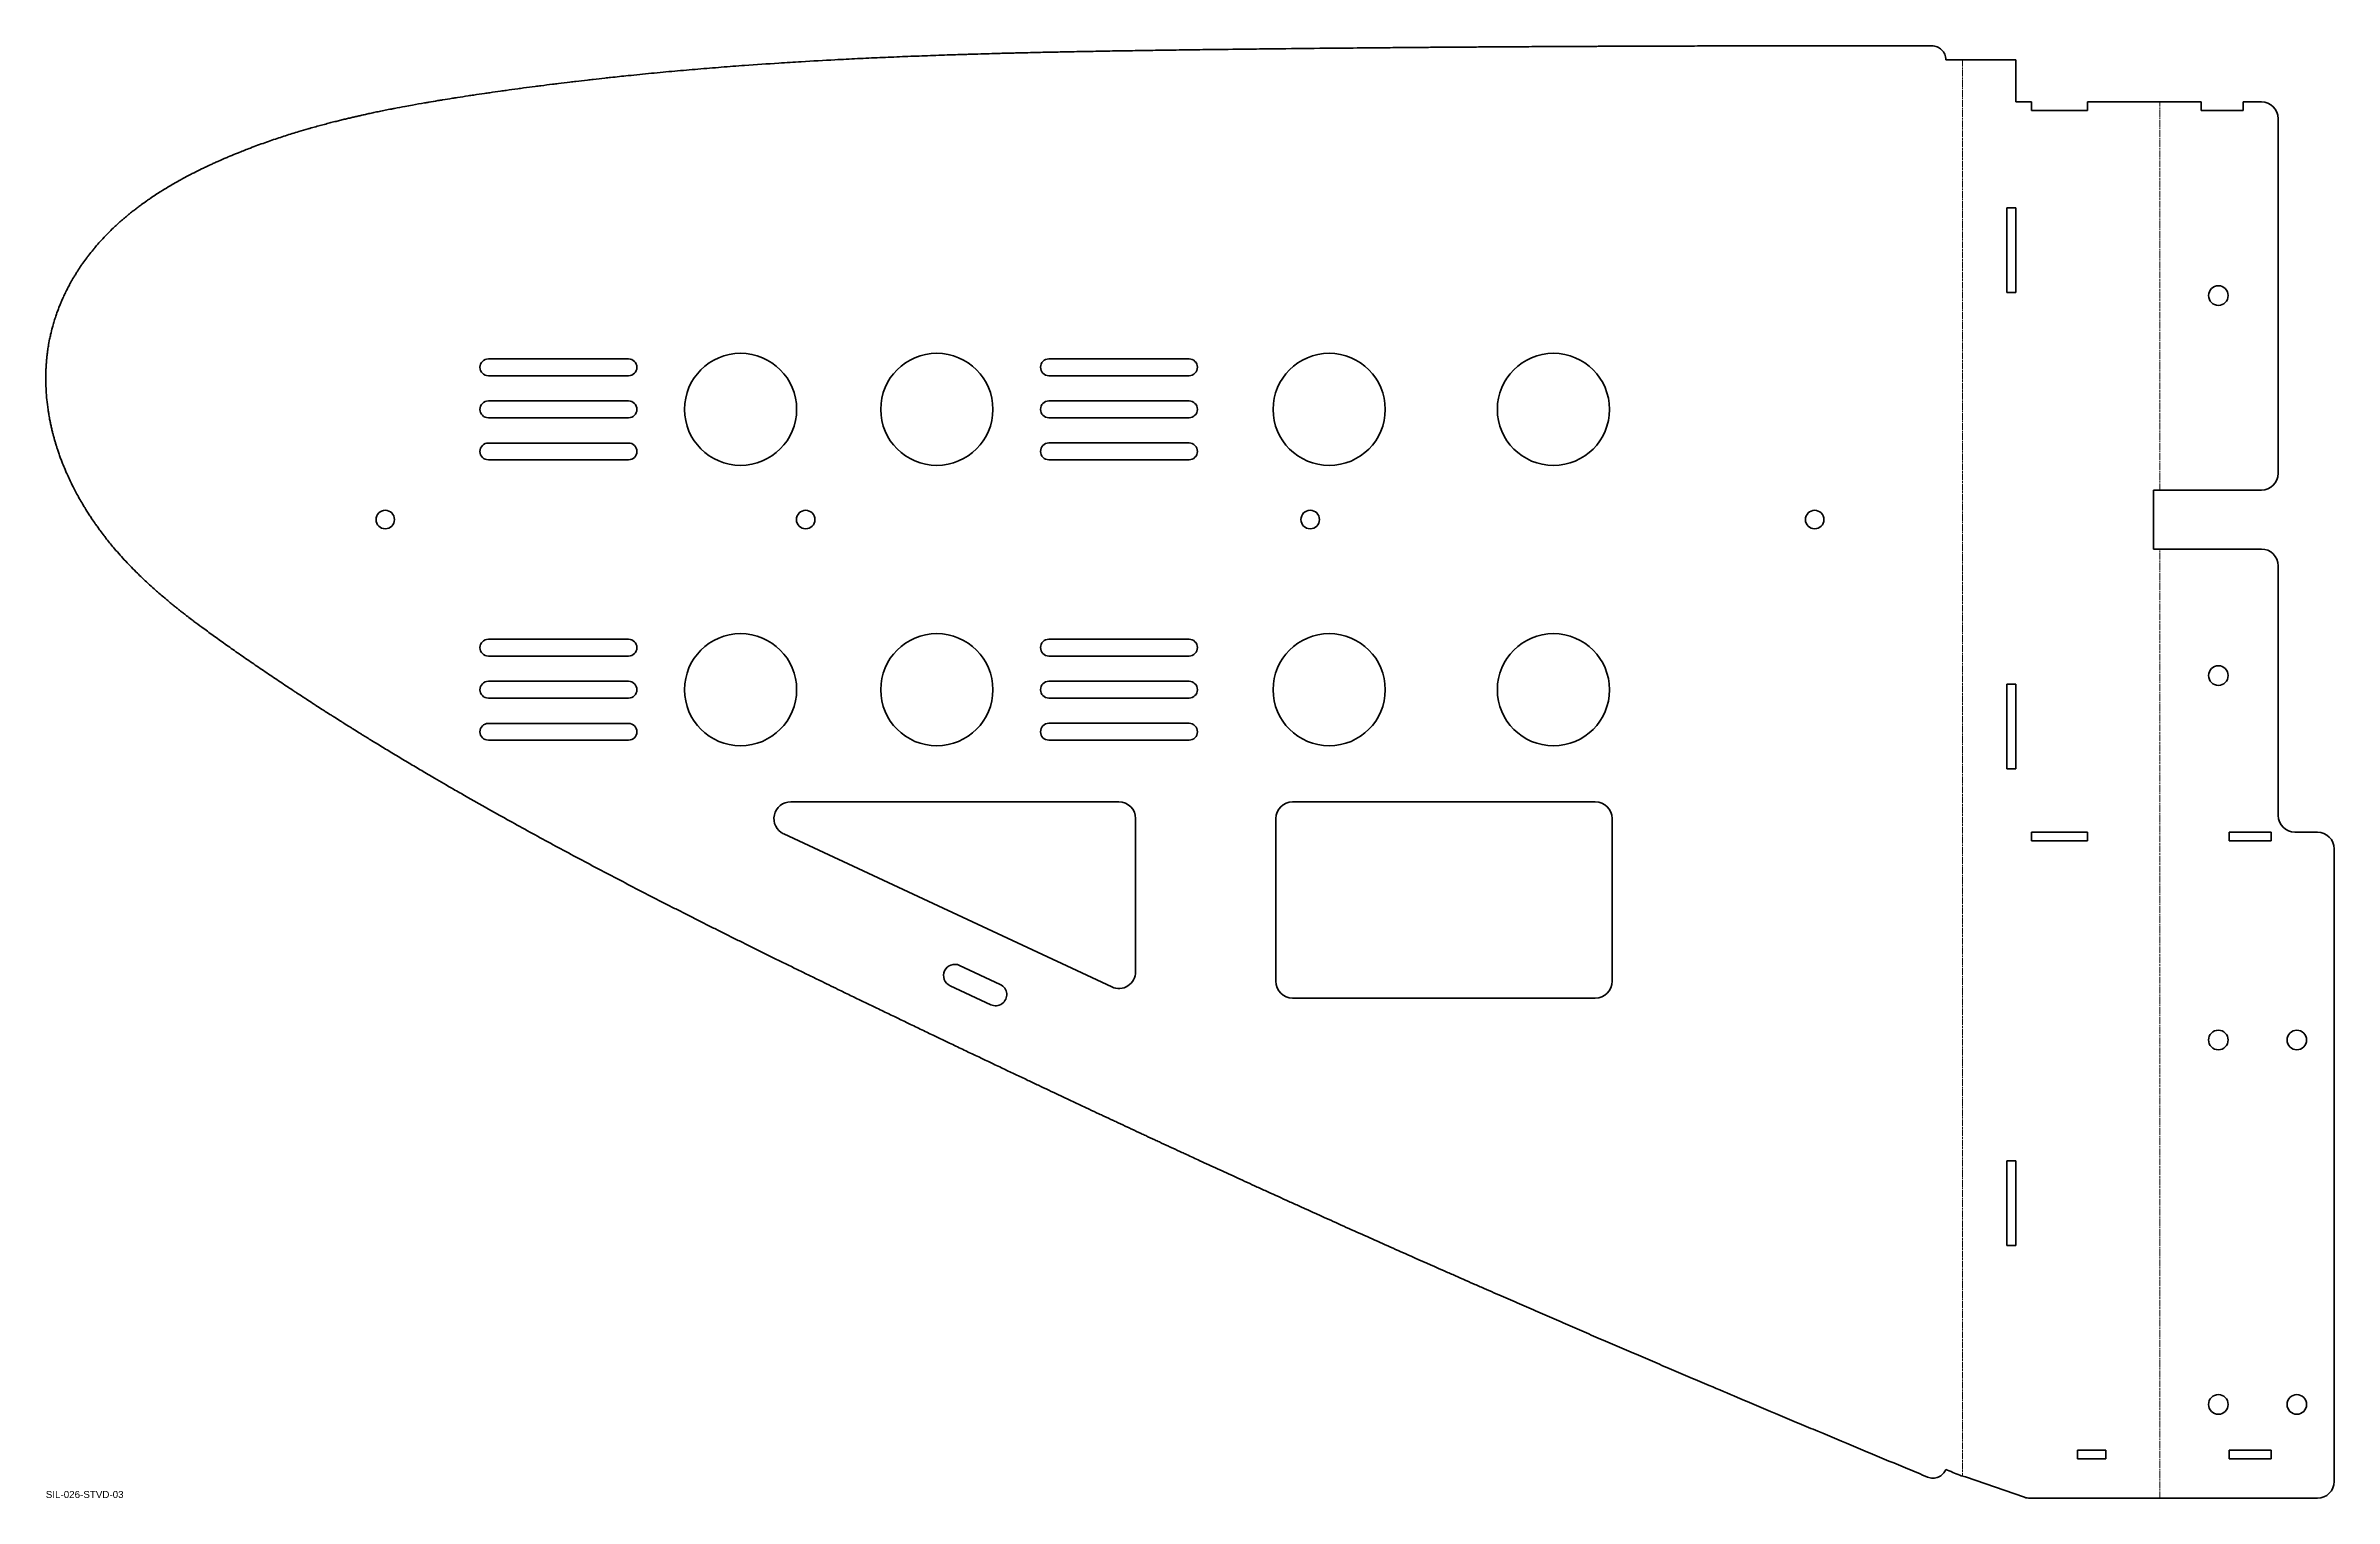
# Model space of a CAD drawing. Header units: millimetres. Extents: x 0 to 816, y 0 to 518.
import ezdxf

# ---------------------------------------------------------------- set-up
doc = ezdxf.new("R2010")
doc.units = ezdxf.units.MM
doc.linetypes.add('Chain', pattern=[13.68, 9.12, -1.14, 2.28, -1.14])
doc.layers.add('SIMUMAK Bend Centerline (ISO)', color=7, linetype='Chain', lineweight=9)
doc.layers.add('SIMUMAK Visible (ISO)', color=7, linetype='Continuous', lineweight=35)
doc.styles.get("Standard").update_dxf_attribs({"font": 'arial.ttf'})

# ---------------------------------------------------------------- blocks, each defined once
blk = doc.blocks.new('SIL-026-STVD-03_Sheet_2_SIL-026-STVD-03 (Desplegada)')
at = {"layer": 'SIMUMAK Bend Centerline (ISO)', "ltscale": 0.263158}
for p, q in [((275.67, 254.04), (275.67, -251.17)), ((345.98, 100.54), (345.98, 239.04)), ((345.98, -259.05), (345.98, 79.54))]:
    blk.add_line(p, q, dxfattribs=at)
at = {"layer": 'SIMUMAK Visible (ISO)'}
for p, q in [((269.66, 254.04), (269.66, 254.04)), ((276.68, 254.04), (294.68, 254.04)), ((294.68, 239.04), (294.68, 254.04)), ((300.2, 239.04), (294.68, 239.04)), ((300.2, 235.94), (300.2, 239.04)), ((320.2, 239.04), (320.2, 235.94)), ((360.74, 239.04), (320.2, 239.04)), ((360.74, 235.94), (360.74, 239.04)), ((375.74, 239.04), (375.74, 235.94)), ((382.24, 239.04), (375.74, 239.04)), ((320.2, 235.94), (300.2, 235.94)), ((375.74, 235.94), (360.74, 235.94)), ((388.24, 106.54), (388.24, 233.04)), ((291.48, 201.28), (294.68, 201.28)), ((291.48, 171.08), (291.48, 201.28)), ((294.68, 201.28), (294.68, 171.08)), ((294.68, 171.08), (291.48, 171.08)), ((-250.34, 147.35), (-200.34, 147.35)), ((-50.34, 147.36), (-0.34, 147.36)), ((-200.34, 141.35), (-250.34, 141.35)), ((-0.34, 141.36), (-50.34, 141.36)), ((-250.34, 132.35), (-200.34, 132.35)), ((-50.34, 132.36), (-0.34, 132.36)), ((-200.34, 126.35), (-250.34, 126.35)), ((-0.34, 126.36), (-50.34, 126.36)), ((-250.34, 117.35), (-200.34, 117.35)), ((-50.34, 117.36), (-0.34, 117.36)), ((-200.34, 111.35), (-250.34, 111.35)), ((-0.34, 111.36), (-50.34, 111.36)), ((343.72, 100.54), (382.24, 100.54)), ((343.72, 79.54), (343.72, 100.54)), ((382.24, 79.54), (343.72, 79.54)), ((388.24, -15.47), (388.24, 73.54)), ((-250.34, 47.35), (-200.34, 47.35)), ((-200.34, 41.35), (-250.34, 41.35)), ((-50.34, 47.36), (-0.34, 47.36)), ((-0.34, 41.36), (-50.34, 41.36)), ((-250.34, 32.35), (-200.34, 32.35)), ((-200.34, 26.35), (-250.34, 26.35)), ((-50.34, 32.36), (-0.34, 32.36)), ((-0.34, 26.36), (-50.34, 26.36)), ((291.48, 31.28), (294.68, 31.28)), ((291.48, 1.08), (291.48, 31.28)), ((294.68, 31.28), (294.68, 1.08)), ((-250.34, 17.35), (-200.34, 17.35)), ((-50.34, 17.36), (-0.34, 17.36)), ((-200.34, 11.35), (-250.34, 11.35)), ((-0.34, 11.36), (-50.34, 11.36)), ((294.68, 1.08), (291.48, 1.08)), ((-142.44, -10.64), (-25.39, -10.64)), ((36.61, -10.64), (144.61, -10.64)), ((-27.92, -76.66), (-144.97, -22.08)), ((-19.39, -16.64), (-19.39, -71.23)), ((30.61, -74.65), (30.61, -16.64)), ((150.61, -16.64), (150.61, -74.65)), ((300.2, -24.57), (300.2, -21.47)), ((300.2, -21.47), (320.2, -21.47)), ((320.2, -21.47), (320.2, -24.57)), ((370.74, -24.57), (370.74, -21.47)), ((370.74, -21.47), (385.74, -21.47)), ((385.74, -21.47), (385.74, -24.57)), ((402.24, -21.47), (394.24, -21.47)), ((320.2, -24.57), (300.2, -24.57)), ((385.74, -24.57), (370.74, -24.57)), ((408.24, -253.05), (408.24, -27.47)), ((-82.23, -69), (-67.7, -75.77)), ((-71.08, -83.02), (-85.61, -76.25)), ((144.61, -80.65), (36.61, -80.65)), ((291.48, -168.92), (291.48, -138.72)), ((291.48, -138.72), (294.68, -138.72)), ((294.68, -138.72), (294.68, -168.92)), ((294.68, -168.92), (291.48, -168.92)), ((316.7, -245.05), (316.7, -241.95)), ((316.7, -241.95), (326.7, -241.95)), ((326.7, -241.95), (326.7, -245.05)), ((370.74, -245.05), (370.74, -241.95)), ((370.74, -241.95), (385.74, -241.95)), ((385.74, -241.95), (385.74, -245.05)), ((276.68, -251.47), (297.73, -258.72)), ((326.7, -245.05), (316.7, -245.05)), ((385.74, -245.05), (370.74, -245.05)), ((402.24, -259.05), (299.68, -259.05))]:
    blk.add_line(p, q, dxfattribs=at)
for centre, radius in [((366.91, 169.94), 3.5), ((-160.34, 129.36), 20), ((-90.34, 129.36), 20), ((49.66, 129.35), 20), ((129.66, 129.35), 20), ((-287.12, 90.05), 3.3), ((-137.12, 90.05), 3.3), ((42.88, 90.05), 3.3), ((222.88, 90.05), 3.3), ((-160.34, 29.36), 20), ((-90.34, 29.36), 20), ((49.66, 29.36), 20), ((129.66, 29.35), 20), ((366.91, 34.4), 3.5), ((366.9, -95.6), 3.5), ((394.9, -95.6), 3.5), ((366.9, -225.6), 3.5), ((394.9, -225.6), 3.5)]:
    blk.add_circle(centre, radius, dxfattribs=at)
at = {"layer": 'SIMUMAK Visible (ISO)', "extrusion": (0, 0, -1)}
for centre, radius, start, end in [((-382.24, 233.04), 6, 90, 180), ((250.34, 144.35), 3, 269.99878, 89.99878), ((200.34, 144.35), 3, 89.99878, 269.99878), ((50.34, 144.36), 3, 269.99878, 89.99878), ((0.34, 144.36), 3, 89.99878, 269.99878), ((250.34, 129.35), 3, 269.99878, 89.99878), ((200.34, 129.35), 3, 89.99878, 269.99878), ((50.34, 129.36), 3, 269.99878, 89.99878), ((0.34, 129.36), 3, 89.99878, 269.99878), ((250.34, 114.35), 3, 269.99878, 89.99878), ((200.34, 114.35), 3, 89.99878, 269.99878), ((50.34, 114.36), 3, 269.99878, 89.99878), ((0.34, 114.36), 3, 89.99878, 269.99878), ((-382.24, 106.54), 6, 180, 270), ((-382.24, 73.54), 6, 90, 180), ((250.34, 44.35), 3, 269.99878, 89.99878), ((200.34, 44.35), 3, 89.99878, 269.99878), ((50.34, 44.36), 3, 269.99878, 89.99878), ((0.34, 44.36), 3, 89.99878, 269.99878), ((250.34, 29.35), 3, 269.99878, 89.99878), ((200.34, 29.35), 3, 89.99878, 269.99878), ((50.34, 29.36), 3, 269.99878, 89.99878), ((0.34, 29.36), 3, 89.99878, 269.99878), ((250.34, 14.35), 3, 269.99878, 89.99878), ((200.34, 14.35), 3, 89.99878, 269.99878), ((50.34, 14.36), 3, 269.99878, 89.99878), ((0.34, 14.36), 3, 89.99878, 269.99878), ((142.44, -16.64), 6, 295, 90), ((25.39, -16.64), 6, 90, 180), ((-36.61, -16.64), 6, 0, 90), ((-144.61, -16.64), 6, 90, 180), ((-402.24, -27.47), 6, 90, 180), ((83.92, -72.62), 4, 295, 115), ((25.39, -71.23), 6, 180, 295), ((69.39, -79.4), 4, 115, 295), ((-36.61, -74.65), 6, 270, 360), ((-144.61, -74.65), 6, 180, 270), ((-402.24, -253.05), 6, 180, 270), ((-299.68, -253.05), 6, 270, 289.01)]:
    blk.add_arc(centre, radius, start, end, dxfattribs=at)
at = {"layer": 'SIMUMAK Visible (ISO)'}
blk.add_arc((394.24, -15.47), 6, 180, 270, dxfattribs=at)
for points, knots in [([(263.13, -251.49), (260.8, -250.53), (253.96, -247.68), (244.87, -243.9), (233.61, -239.19), (224.6, -235.42), (213.35, -230.7), (204.35, -226.91), (194.23, -222.63), (187.48, -219.77), (180.74, -216.91), (176.25, -215), (170.63, -212.61), (166.14, -210.69), (160.53, -208.29), (156.04, -206.36), (150.43, -203.96), (145.95, -202.03), (140.38, -199.63), (135.95, -197.71), (130.44, -195.33), (126.05, -193.43), (120.59, -191.05), (116.23, -189.16), (110.64, -186.72), (105.99, -184.68), (99.94, -182.03), (94.98, -179.85), (87.55, -176.58), (80.14, -173.3), (69.04, -168.37), (59.17, -163.96), (48.04, -158.95), (40.59, -155.59), (33.1, -152.19), (28.09, -149.92), (22.03, -147.15), (17.41, -145.04), (11.95, -142.54), (7.73, -140.6), (2.97, -138.41), (-0.22, -136.94), (-3.42, -135.46), (-5.56, -134.47), (-8.25, -133.22), (-10.4, -132.23), (-13.1, -130.97), (-15.26, -129.97), (-17.98, -128.7), (-20.16, -127.69), (-22.89, -126.42), (-25.11, -125.38), (-27.91, -124.07), (-30.19, -123.01), (-33.06, -121.66), (-35.39, -120.57), (-38.92, -118.91), (-42.5, -117.23), (-47.94, -114.67), (-52.85, -112.35), (-59.32, -109.29), (-64.88, -106.65), (-72.29, -103.14), (-78.47, -100.19), (-86.21, -96.5), (-92.4, -93.54), (-100.1, -89.85), (-106.22, -86.9), (-113.78, -83.26), (-119.75, -80.38), (-126.34, -77.18), (-130.65, -75.08), (-134.9, -73.02), (-137.69, -71.65), (-141.12, -69.97), (-143.83, -68.64), (-147.16, -67.01), (-149.77, -65.72), (-152.98, -64.14), (-155.48, -62.9), (-158.58, -61.37), (-161.06, -60.13), (-164.16, -58.59), (-166.64, -57.35), (-169.73, -55.81), (-172.19, -54.57), (-175.9, -52.7), (-179.6, -50.83), (-185.15, -48.01), (-190.08, -45.49), (-196.25, -42.31), (-201.17, -39.76), (-208.56, -35.9), (-215.93, -32.01), (-226.96, -26.11), (-236.73, -20.79), (-247.98, -14.54), (-255.86, -10.09), (-263.57, -5.67), (-268.09, -3.04), (-272.61, -0.4), (-275.61, 1.37), (-279.35, 3.6), (-282.34, 5.38), (-286.06, 7.63), (-289.03, 9.44), (-292.36, 11.48), (-294.58, 12.85), (-296.79, 14.22), (-298.27, 15.13), (-300.1, 16.28), (-301.57, 17.2), (-303.4, 18.36), (-304.87, 19.28), (-306.69, 20.45), (-308.15, 21.38), (-309.98, 22.55), (-311.47, 23.51), (-313.36, 24.73), (-314.88, 25.72), (-316.8, 26.98), (-318.36, 28), (-320.7, 29.54), (-323.06, 31.1), (-326.61, 33.48), (-329.76, 35.61), (-333.68, 38.28), (-336.78, 40.41), (-340.58, 43.05), (-343.55, 45.14), (-347.14, 47.7), (-349.91, 49.7), (-352.87, 51.88), (-354.76, 53.28), (-356.57, 54.65), (-357.73, 55.54), (-358.95, 56.49), (-359.7, 57.07), (-360.37, 57.61), (-360.77, 57.92), (-361.37, 58.4), (-361.97, 58.88), (-362.85, 59.59), (-363.64, 60.23), (-364.61, 61.04), (-365.39, 61.68), (-366.54, 62.66), (-367.68, 63.64), (-369.38, 65.12), (-370.86, 66.46), (-373.06, 68.48), (-375.22, 70.54), (-378.37, 73.71), (-381.07, 76.61), (-384.01, 79.99), (-385.91, 82.31), (-387.61, 84.49), (-388.52, 85.69), (-389.41, 86.91), (-390.01, 87.74), (-390.88, 88.98), (-391.74, 90.24), (-393, 92.15), (-394.09, 93.87), (-395.67, 96.49), (-397.18, 99.16), (-399.06, 102.8), (-400.37, 105.58), (-401.48, 108.16), (-402.07, 109.59), (-402.63, 111.02), (-402.99, 111.98), (-403.42, 113.19), (-403.76, 114.16), (-404.13, 115.26), (-404.36, 115.99), (-404.59, 116.73), (-404.74, 117.22), (-404.92, 117.84), (-405.07, 118.34), (-405.24, 118.95), (-405.37, 119.44), (-405.57, 120.17), (-405.76, 120.89), (-406.02, 121.96), (-406.24, 122.9), (-406.5, 124.06), (-406.69, 124.97), (-406.95, 126.32), (-407.18, 127.65), (-407.55, 130.02), (-407.85, 132.49), (-408.11, 135.58), (-408.21, 137.75), (-408.24, 139.62), (-408.24, 140.6), (-408.23, 141.55), (-408.22, 142.16), (-408.2, 142.9), (-408.18, 143.48), (-408.15, 144.11), (-408.12, 144.52), (-408.1, 144.92), (-408.08, 145.18), (-408.06, 145.5), (-408.04, 145.75), (-408.02, 146.07), (-408, 146.32), (-407.97, 146.7), (-407.94, 147.09), (-407.88, 147.66), (-407.83, 148.18), (-407.75, 148.84), (-407.69, 149.36), (-407.59, 150.16), (-407.48, 150.96), (-407.24, 152.44), (-406.94, 154.09), (-406.46, 156.33), (-406.04, 158.04), (-405.56, 159.78), (-405.21, 160.95), (-404.75, 162.37), (-404.38, 163.46), (-403.91, 164.75), (-403.53, 165.75), (-403.07, 166.88), (-402.76, 167.64), (-402.43, 168.4), (-402.2, 168.91), (-401.91, 169.54), (-401.67, 170.06), (-401.37, 170.7), (-401.12, 171.21), (-400.8, 171.86), (-400.53, 172.37), (-400.19, 173.03), (-399.91, 173.56), (-399.54, 174.24), (-399.24, 174.79), (-398.84, 175.49), (-398.51, 176.05), (-398, 176.91), (-397.47, 177.78), (-396.63, 179.11), (-395.83, 180.32), (-394.76, 181.86), (-393.85, 183.11), (-392.65, 184.69), (-391.63, 185.97), (-390.27, 187.59), (-389.13, 188.9), (-387.62, 190.55), (-386.35, 191.87), (-384.84, 193.37), (-383.79, 194.37), (-382.8, 195.29), (-382.25, 195.79), (-381.69, 196.29), (-381.31, 196.62), (-380.83, 197.04), (-380.44, 197.37), (-379.96, 197.78), (-379.57, 198.11), (-378.98, 198.6), (-378.39, 199.08), (-377.5, 199.8), (-376.71, 200.42), (-375.7, 201.2), (-374.89, 201.81), (-373.66, 202.71), (-372.43, 203.59), (-370.14, 205.18), (-367.6, 206.84), (-364.15, 208.95), (-361.53, 210.46), (-358.89, 211.92), (-357.11, 212.86), (-354.88, 214), (-353.09, 214.89), (-351.07, 215.86), (-349.72, 216.5), (-348.37, 217.12), (-347.47, 217.52), (-346.11, 218.13), (-344.77, 218.72), (-342.75, 219.58), (-340.97, 220.32), (-338.31, 221.39), (-335.67, 222.42), (-331.78, 223.87), (-328.39, 225.07), (-324.26, 226.46), (-321.05, 227.49), (-317.57, 228.55), (-315.32, 229.21), (-313.14, 229.83), (-311.72, 230.23), (-310.01, 230.7), (-308.69, 231.05), (-307.09, 231.47), (-305.87, 231.79), (-304.38, 232.16), (-303.24, 232.45), (-301.87, 232.78), (-300.81, 233.04), (-299.56, 233.34), (-298.6, 233.56), (-297.45, 233.82), (-296.47, 234.05), (-295.19, 234.34), (-294.1, 234.58), (-292.67, 234.89), (-291.47, 235.15), (-289.88, 235.49), (-288.55, 235.76), (-286.8, 236.12), (-285.33, 236.41), (-283.01, 236.86), (-280.54, 237.33), (-276.98, 237.98), (-274.09, 238.49), (-271.03, 239.02), (-268.89, 239.38), (-266.1, 239.83), (-263.77, 240.21), (-260.74, 240.69), (-258.21, 241.08), (-254.99, 241.56), (-252.42, 241.94), (-249.22, 242.4), (-246.64, 242.77), (-243.32, 243.23), (-240.53, 243.62), (-237.1, 244.08), (-234.33, 244.44), (-230.88, 244.89), (-228.12, 245.24), (-224.67, 245.67), (-221.91, 246), (-218.45, 246.41), (-215.69, 246.73), (-212.23, 247.13), (-209.47, 247.43), (-205.32, 247.89), (-201.17, 248.32), (-194.94, 248.95), (-189.4, 249.49), (-182.47, 250.13), (-176.93, 250.61), (-170, 251.18), (-164.45, 251.62), (-156.23, 252.22), (-148.11, 252.78), (-137.36, 253.45), (-129.34, 253.9), (-121.32, 254.32), (-115.98, 254.58), (-109.3, 254.88), (-103.96, 255.11), (-97.3, 255.37), (-91.97, 255.57), (-85.97, 255.78), (-81.98, 255.91), (-77.99, 256.04), (-75.33, 256.12), (-72.01, 256.21), (-69.35, 256.29), (-66.03, 256.38), (-63.39, 256.44), (-60.12, 256.53), (-57.59, 256.59), (-54.55, 256.66), (-52.17, 256.71), (-48.54, 256.79), (-44.83, 256.86), (-39.14, 256.98), (-33.95, 257.07), (-27.32, 257.19), (-21.91, 257.27), (-15.05, 257.38), (-9.49, 257.46), (-2.48, 257.56), (3.17, 257.64), (11.67, 257.75), (20.2, 257.85), (32.76, 258), (43.61, 258.11), (55.29, 258.22), (62.76, 258.29), (70, 258.35), (74.7, 258.39), (80.4, 258.44), (84.81, 258.48), (90.12, 258.52), (94.19, 258.55), (99.03, 258.58), (102.71, 258.61), (107.03, 258.64), (110.26, 258.66), (113.96, 258.68), (116.88, 258.7), (120.53, 258.72), (123.44, 258.74), (127.05, 258.75), (129.94, 258.77), (133.53, 258.79), (136.4, 258.8), (139.97, 258.82), (142.82, 258.83), (146.36, 258.85), (149.19, 258.86), (153.42, 258.88), (157.64, 258.89), (164.02, 258.91), (169.77, 258.93), (177.07, 258.95), (182.95, 258.97), (191.72, 258.99), (200.42, 259), (213.37, 259.02), (224.78, 259.03), (238.92, 259.04), (251.28, 259.04), (260.77, 259.05), (264.66, 259.05)], [-144.047779, -144.047779, -144.047779, -144.047779, -143.341096, -141.973932, -141.290349, -139.923185, -139.239603, -137.872439, -137.188857, -136.163483, -135.821692, -135.13811, -134.796319, -134.112737, -133.770946, -133.087364, -132.745573, -132.061991, -131.720199, -131.036617, -130.694826, -130.011244, -129.669453, -128.985871, -128.64408, -127.908098, -127.513907, -126.725524, -126.331333, -125.14876, -124.360378, -122.783614, -121.995231, -120.812658, -120.418467, -119.630085, -119.235894, -118.515776, -118.189848, -117.537994, -117.212066, -116.723175, -116.560212, -116.234285, -116.071321, -115.745394, -115.58243, -115.256503, -115.093539, -114.767612, -114.604648, -114.278721, -114.115757, -113.78983, -113.626866, -113.300939, -113.137975, -112.649084, -112.323157, -111.671303, -111.345375, -110.624414, -110.22938, -109.439312, -109.044278, -108.25421, -107.859176, -107.069108, -106.674074, -105.884006, -105.488972, -104.896421, -104.698904, -104.30387, -104.106352, -103.711318, -103.513801, -103.118767, -102.92125, -102.526216, -102.328699, -101.933665, -101.736148, -101.34257, -101.146508, -100.754386, -100.558324, -99.97014, -99.578017, -98.793771, -98.401648, -97.617403, -97.22528, -96.048911, -95.264666, -93.696174, -92.911929, -91.634499, -91.141314, -90.401538, -90.154946, -89.661761, -89.415169, -88.921985, -88.675393, -88.182208, -87.935616, -87.565728, -87.442432, -87.19584, -87.072543, -86.825951, -86.702655, -86.456063, -86.332767, -86.086175, -85.962879, -85.716287, -85.59299, -85.346398, -85.223102, -84.97651, -84.853214, -84.483326, -84.236734, -83.743549, -83.496957, -83.003773, -82.757181, -82.263996, -82.017404, -81.52422, -81.277628, -80.907739, -80.784443, -80.537851, -80.414555, -80.245893, -80.200528, -80.109797, -80.064431, -79.928335, -79.837604, -79.656141, -79.56541, -79.383948, -79.293217, -79.021024, -78.839562, -78.476637, -78.295175, -77.750789, -77.387864, -76.662016, -76.299091, -75.754705, -75.573243, -75.30105, -75.210319, -75.028856, -74.938125, -74.665932, -74.48447, -74.121546, -73.940083, -73.395697, -73.032773, -72.488386, -72.306924, -72.034731, -71.944, -71.762538, -71.671806, -71.490344, -71.399613, -71.263517, -71.218151, -71.12742, -71.082054, -70.991323, -70.945958, -70.855227, -70.809861, -70.673765, -70.583034, -70.401571, -70.31084, -70.129378, -70.038647, -69.766454, -69.584992, -69.040605, -68.677681, -68.133294, -67.951832, -67.679639, -67.588908, -67.407446, -67.316715, -67.135253, -67.044521, -66.908425, -66.863059, -66.772328, -66.726963, -66.636232, -66.590866, -66.500135, -66.454769, -66.318673, -66.227942, -66.04648, -65.955749, -65.774286, -65.683555, -65.411362, -65.2299, -64.685513, -64.322589, -63.778203, -63.59674, -63.233816, -63.052354, -62.720707, -62.570521, -62.270151, -62.119966, -61.894688, -61.819595, -61.66941, -61.594317, -61.444132, -61.369039, -61.218854, -61.143762, -60.993576, -60.918484, -60.768299, -60.693206, -60.543021, -60.467928, -60.317743, -60.24265, -60.017372, -59.867187, -59.566817, -59.416631, -59.116261, -58.966076, -58.665705, -58.51552, -58.21515, -58.064964, -57.764594, -57.614409, -57.389131, -57.314038, -57.201399, -57.163853, -57.08876, -57.051214, -56.976121, -56.938575, -56.863482, -56.825936, -56.713297, -56.638205, -56.488019, -56.412927, -56.262741, -56.187649, -55.962371, -55.812186, -55.36163, -55.06126, -54.610704, -54.460519, -54.160148, -54.009963, -53.709592, -53.559407, -53.334129, -53.259037, -53.108852, -53.033759, -52.808481, -52.658296, -52.357925, -52.20774, -51.757184, -51.456814, -50.856073, -50.555703, -49.954962, -49.654591, -49.204035, -49.05385, -48.75348, -48.603294, -48.307133, -48.161156, -47.869203, -47.723227, -47.431274, -47.285298, -46.993345, -46.847368, -46.555415, -46.409439, -46.117486, -45.97151, -45.679557, -45.53358, -45.241628, -45.095651, -44.803698, -44.657722, -44.365769, -44.219792, -43.781863, -43.48991, -43.051981, -42.906004, -42.614052, -42.468075, -42.176122, -42.030146, -41.738193, -41.592216, -41.318516, -41.190791, -40.935343, -40.807618, -40.55217, -40.424445, -40.168997, -40.041272, -39.785824, -39.658099, -39.402651, -39.274926, -39.019478, -38.891753, -38.636305, -38.50858, -38.125407, -37.869959, -37.359061, -37.103613, -36.592715, -36.337267, -35.826369, -35.57092, -34.821909, -34.328346, -33.588001, -33.34122, -32.847657, -32.600875, -32.107312, -31.860531, -31.366968, -31.120186, -30.750014, -30.626623, -30.379842, -30.256451, -30.009669, -29.886279, -29.639497, -29.516106, -29.290932, -29.189148, -28.98558, -28.883796, -28.578444, -28.374876, -27.96774, -27.764172, -27.357036, -27.153468, -26.746332, -26.542764, -26.135628, -25.93206, -25.321356, -24.91422, -24.121576, -23.736068, -23.157806, -22.965052, -22.579544, -22.38679, -22.001282, -21.808528, -21.42302, -21.230266, -20.844758, -20.652004, -20.266496, -20.073742, -19.688235, -19.495481, -19.109973, -18.917219, -18.531711, -18.338957, -17.953449, -17.760695, -17.375187, -17.182433, -16.796925, -16.604171, -16.025909, -15.640401, -14.841994, -14.429096, -13.603298, -13.1904, -11.951703, -11.125906, -9.474311, -8.648514, -6.996919, -5.840345, -5.840345, -5.840345, -5.840345]), ([(264.66, 259.05), (265.32, 259.05), (265.96, 258.92), (267.17, 258.42), (267.71, 258.06), (268.64, 257.15), (269.01, 256.6), (269.4, 255.7), (269.5, 255.37), (269.63, 254.72), (269.66, 254.38), (269.66, 254.04)], [0, 0, 0, 0, 0.1953222, 0.1953222, 0.3906445, 0.3906445, 0.5859667, 0.5859667, 0.6866878, 0.6866878, 0.7874088, 0.7874088, 0.7874088, 0.7874088]), ([(269.66, -248.79), (269.42, -249.39), (269.05, -249.94), (268.13, -250.86), (267.59, -251.23), (266.39, -251.74), (265.74, -251.87), (264.76, -251.88), (264.42, -251.85), (263.76, -251.72), (263.44, -251.62), (263.13, -251.49)], [0, 0, 0, 0, 0.1953222, 0.1953222, 0.3906445, 0.3906445, 0.5859667, 0.5859667, 0.6867328, 0.6867328, 0.7874988, 0.7874988, 0.7874988, 0.7874988])]:
    blk.add_open_spline(points, degree=3, knots=knots, dxfattribs=at)
for points in [[(269.66, 254.04), (271.33, 254.04), (273, 254.04), (274.66, 254.04)], [(274.66, 254.04), (275.34, 254.04), (276.01, 254.04), (276.68, 254.04)], [(274.66, -250.86), (273, -250.17), (271.33, -249.48), (269.66, -248.79)], [(274.66, -250.86), (275.34, -251.06), (276.01, -251.27), (276.68, -251.47)]]:
    blk.add_open_spline(points, degree=3, dxfattribs=at)

msp = doc.modelspace()

# ---------------------------------------------------------------- block references
msp.add_blockref('SIL-026-STVD-03_Sheet_2_SIL-026-STVD-03 (Desplegada)', (408.24, 259.05))

# ---------------------------------------------------------------- texts
at = {"insert": (0, 2.59), "char_height": 2.5, "width": 28.8141, "attachment_point": 1}
msp.add_mtext('SIL-026-STVD-03', dxfattribs=at)

doc.saveas('drawing.dxf')
